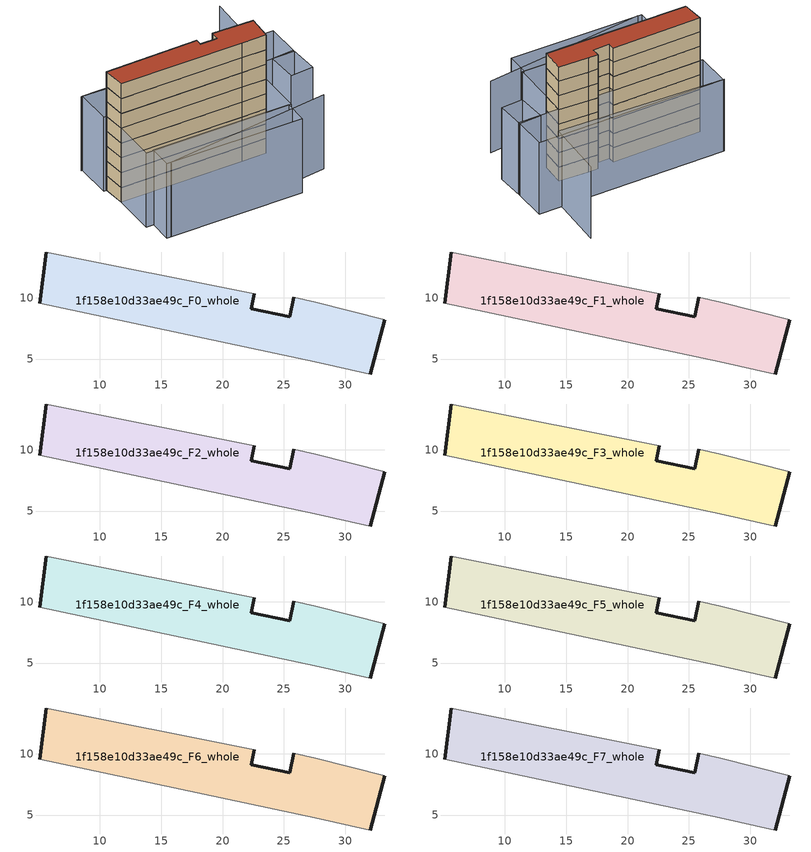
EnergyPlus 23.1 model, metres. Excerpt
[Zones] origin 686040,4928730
1f158e10d33ae49c_F0_whole
 floor ground (EU_floor_Construction): 32.06,3.78 33.24,8.2 27.58,9.65 25.8,10.03 25.47,8.46 22.32,9.12 22.58,10.32 5.6,13.73 5.07,9.56 27.5,4.76 z0
 wall outside (EU_wall_Construction): 5.07,9.56 5.6,13.73 / 22.58,10.32 22.32,9.12 25.47,8.46 25.8,10.03 / 33.24,8.2 32.06,3.78 z0:3
 wall adiabatic (EU_wall_Construction): 5.6,13.73 22.58,10.32 / 25.8,10.03 27.58,9.65 33.24,8.2 / 32.06,3.78 27.5,4.76 5.07,9.56 z0:3
1f158e10d33ae49c_F1_whole
 floor to 1f158e10d33ae49c_F0_whole (EU_floor_Construction): 32.06,3.78 33.24,8.2 27.58,9.65 25.8,10.03 25.47,8.46 22.32,9.12 22.58,10.32 5.6,13.73 5.07,9.56 27.5,4.76 z3
 wall outside (EU_wall_Construction): 5.07,9.56 5.6,13.73 / 22.58,10.32 22.32,9.12 25.47,8.46 25.8,10.03 / 33.24,8.2 32.06,3.78 z3:6
 wall adiabatic (EU_wall_Construction): 5.6,13.73 22.58,10.32 / 25.8,10.03 27.58,9.65 33.24,8.2 / 32.06,3.78 27.5,4.76 5.07,9.56 z3:6
1f158e10d33ae49c_F2_whole
 floor to 1f158e10d33ae49c_F1_whole (EU_floor_Construction): 32.06,3.78 33.24,8.2 27.58,9.65 25.8,10.03 25.47,8.46 22.32,9.12 22.58,10.32 5.6,13.73 5.07,9.56 27.5,4.76 z6
 wall outside (EU_wall_Construction): 5.07,9.56 5.6,13.73 / 22.58,10.32 22.32,9.12 25.47,8.46 25.8,10.03 / 33.24,8.2 32.06,3.78 z6:9
 wall adiabatic (EU_wall_Construction): 5.6,13.73 22.58,10.32 / 25.8,10.03 27.58,9.65 33.24,8.2 / 32.06,3.78 27.5,4.76 5.07,9.56 z6:9
1f158e10d33ae49c_F3_whole
 floor to 1f158e10d33ae49c_F2_whole (EU_floor_Construction): 32.06,3.78 33.24,8.2 27.58,9.65 25.8,10.03 25.47,8.46 22.32,9.12 22.58,10.32 5.6,13.73 5.07,9.56 27.5,4.76 z9
 wall outside (EU_wall_Construction): 5.07,9.56 5.6,13.73 / 22.58,10.32 22.32,9.12 25.47,8.46 25.8,10.03 / 33.24,8.2 32.06,3.78 z9:12
 wall adiabatic (EU_wall_Construction): 5.6,13.73 22.58,10.32 / 25.8,10.03 27.58,9.65 33.24,8.2 / 32.06,3.78 27.5,4.76 5.07,9.56 z9:12
1f158e10d33ae49c_F4_whole
 floor to 1f158e10d33ae49c_F3_whole (EU_floor_Construction): 32.06,3.78 33.24,8.2 27.58,9.65 25.8,10.03 25.47,8.46 22.32,9.12 22.58,10.32 5.6,13.73 5.07,9.56 27.5,4.76 z12
 wall outside (EU_wall_Construction): 5.07,9.56 5.6,13.73 / 22.58,10.32 22.32,9.12 25.47,8.46 25.8,10.03 / 33.24,8.2 32.06,3.78 z12:15
 wall adiabatic (EU_wall_Construction): 5.6,13.73 22.58,10.32 / 25.8,10.03 27.58,9.65 33.24,8.2 / 32.06,3.78 27.5,4.76 5.07,9.56 z12:15
1f158e10d33ae49c_F5_whole
 floor to 1f158e10d33ae49c_F4_whole (EU_floor_Construction): 32.06,3.78 33.24,8.2 27.58,9.65 25.8,10.03 25.47,8.46 22.32,9.12 22.58,10.32 5.6,13.73 5.07,9.56 27.5,4.76 z15
 wall outside (EU_wall_Construction): 5.07,9.56 5.6,13.73 / 22.58,10.32 22.32,9.12 25.47,8.46 25.8,10.03 / 33.24,8.2 32.06,3.78 z15:18
 wall adiabatic (EU_wall_Construction): 5.6,13.73 22.58,10.32 / 25.8,10.03 27.58,9.65 33.24,8.2 / 32.06,3.78 27.5,4.76 5.07,9.56 z15:18
1f158e10d33ae49c_F6_whole
 floor to 1f158e10d33ae49c_F5_whole (EU_floor_Construction): 32.06,3.78 33.24,8.2 27.58,9.65 25.8,10.03 25.47,8.46 22.32,9.12 22.58,10.32 5.6,13.73 5.07,9.56 27.5,4.76 z18
 wall outside (EU_wall_Construction): 5.07,9.56 5.6,13.73 / 22.58,10.32 22.32,9.12 25.47,8.46 25.8,10.03 / 33.24,8.2 32.06,3.78 z18:21
 wall adiabatic (EU_wall_Construction): 5.6,13.73 22.58,10.32 / 25.8,10.03 27.58,9.65 33.24,8.2 / 32.06,3.78 27.5,4.76 5.07,9.56 z18:21
1f158e10d33ae49c_F7_whole
 floor to 1f158e10d33ae49c_F6_whole (EU_floor_Construction): 32.06,3.78 33.24,8.2 27.58,9.65 25.8,10.03 25.47,8.46 22.32,9.12 22.58,10.32 5.6,13.73 5.07,9.56 27.5,4.76 z21
 wall outside (EU_wall_Construction): 5.07,9.56 5.6,13.73 / 22.58,10.32 22.32,9.12 25.47,8.46 25.8,10.03 / 33.24,8.2 32.06,3.78 z21:24
 wall adiabatic (EU_wall_Construction): 5.6,13.73 22.58,10.32 / 25.8,10.03 27.58,9.65 33.24,8.2 / 32.06,3.78 27.5,4.76 5.07,9.56 z21:24
 roof outside (EU_roof_Construction): 33.24,8.2 32.06,3.78 27.5,4.76 5.07,9.56 5.6,13.73 22.58,10.32 22.32,9.12 25.47,8.46 25.8,10.03 27.58,9.65 z24
shading: 4.68,-3.11 36.14,-5.81 / 40.34,24.22 37.51,12.83 / 37.51,12.83 6.28,20.6 / 4.82,1.39 29.94,-4.15 / 29.94,-4.15 28.99,-8.47 / 28.99,-8.47 3.87,-2.94 / 3.87,-2.94 4.82,1.39 / 5.08,9.58 32.06,3.78 / 32.06,3.78 30.34,-4.24 / 30.34,-4.24 3.35,1.56 / 3.35,1.56 5.08,9.58 / 40.85,6.76 39.99,1.12 / 39.99,1.12 35.82,1.76 / 35.82,1.76 36.68,7.39 / 36.68,7.39 40.85,6.76 / 40.8,6.43 5.07,13.84 / 5.07,13.84 6.46,20.55 / 6.46,20.55 42.19,13.14 / 42.19,13.14 40.8,6.43 z0:15
[Building]
EU S2 Campaign: North Axis=0; Terrain=City; Solar Distribution=FullExterior
[Site:Location]
Bologna: Latitude=44.5; Longitude=11.25; Time Zone=1; Elevation=37
[SizingPeriod:WeatherFileDays]
AnnualSizingPeriod: Begin Month=1; Begin Day of Month=1; End Month=12; End Day of Month=31; Day of Week for Start Day=Monday; Use Weather File Daylight Saving Period=No; Use Weather File Rain and Snow Indicators=No
[MATERIAL]
EU_InternalMass_Material: Roughness=MediumRough; Thickness=0.1; Conductivity=1; Density=1800; Specific Heat=900; Thermal Absorptance=0.9; Solar Absorptance=0.7; Visible Absorptance=0.7
[MATERIAL:NOMASS] Roughness=MediumRough; Thermal Absorptance=0.9; Solar Absorptance=0.7; Visible Absorptance=0.7
Name | Thermal Resistance
EU_wall_NoMass | 0.905828
EU_roof_NoMass | 0.37593
EU_floor_NoMass | 0.67114
[CONSTRUCTION]
EU_wall_Construction: EU_wall_NoMass
EU_roof_Construction: EU_roof_NoMass
EU_floor_Construction: EU_floor_NoMass
EU_InternalMass_Construction: EU_InternalMass_Material
[ZONE] Type=1; Multiplier=1; Ceiling Height=autocalculate; Floor Area=autocalculate; Part of Total Floor Area=Yes
Name | Volume
1f158e10d33ae49c_F0_whole | 358.379
1f158e10d33ae49c_F1_whole; 1f158e10d33ae49c_F2_whole; 1f158e10d33ae49c_F3_whole; 1f158e10d33ae49c_F4_whole; 1f158e10d33ae49c_F5_whole; 1f158e10d33ae49c_F6_whole; 1f158e10d33ae49c_F7_whole | 358.378
[INTERNALMASS] Construction=EU_InternalMass_Construction; Surface Area=119.459
Name | Zone or ZoneList
1f158e10d33ae49c_F0_whole_EU_InternalMass | 1f158e10d33ae49c_F0_whole
1f158e10d33ae49c_F1_whole_EU_InternalMass | 1f158e10d33ae49c_F1_whole
1f158e10d33ae49c_F2_whole_EU_InternalMass | 1f158e10d33ae49c_F2_whole
1f158e10d33ae49c_F3_whole_EU_InternalMass | 1f158e10d33ae49c_F3_whole
1f158e10d33ae49c_F4_whole_EU_InternalMass | 1f158e10d33ae49c_F4_whole
1f158e10d33ae49c_F5_whole_EU_InternalMass | 1f158e10d33ae49c_F5_whole
1f158e10d33ae49c_F6_whole_EU_InternalMass | 1f158e10d33ae49c_F6_whole
1f158e10d33ae49c_F7_whole_EU_InternalMass | 1f158e10d33ae49c_F7_whole
[OTHEREQUIPMENT] Fuel Type=Electricity; Design Level Calculation Method=Watts/Area; Power per Zone Floor Area=1; Fraction Latent=0; Fraction Radiant=0; Fraction Lost=0; Carbon Dioxide Generation Rate=0; EndUse Subcategory=EU_Step8_InternalGains
Name | Zone or ZoneList or Space or SpaceList | Schedule
EU_Step8_InternalGain_1f158e10d33ae49c_F0_whole_f000 | 1f158e10d33ae49c_F0_whole | EU_Step8_GainSchedule_1f158e10d33ae49c_F0_whole_f000
EU_Step8_InternalGain_1f158e10d33ae49c_F1_whole_f000 | 1f158e10d33ae49c_F1_whole | EU_Step8_GainSchedule_1f158e10d33ae49c_F1_whole_f000
EU_Step8_InternalGain_1f158e10d33ae49c_F2_whole_f000 | 1f158e10d33ae49c_F2_whole | EU_Step8_GainSchedule_1f158e10d33ae49c_F2_whole_f000
EU_Step8_InternalGain_1f158e10d33ae49c_F3_whole_f000 | 1f158e10d33ae49c_F3_whole | EU_Step8_GainSchedule_1f158e10d33ae49c_F3_whole_f000
EU_Step8_InternalGain_1f158e10d33ae49c_F4_whole_f000 | 1f158e10d33ae49c_F4_whole | EU_Step8_GainSchedule_1f158e10d33ae49c_F4_whole_f000
EU_Step8_InternalGain_1f158e10d33ae49c_F5_whole_f000 | 1f158e10d33ae49c_F5_whole | EU_Step8_GainSchedule_1f158e10d33ae49c_F5_whole_f000
EU_Step8_InternalGain_1f158e10d33ae49c_F6_whole_f000 | 1f158e10d33ae49c_F6_whole | EU_Step8_GainSchedule_1f158e10d33ae49c_F6_whole_f000
EU_Step8_InternalGain_1f158e10d33ae49c_F7_whole_f000 | 1f158e10d33ae49c_F7_whole | EU_Step8_GainSchedule_1f158e10d33ae49c_F7_whole_f000
[ZONEVENTILATION:DESIGNFLOWRATE] Schedule=EU_AlwaysOn; Design Flow Rate Calculation Method=AirChanges/Hour; Air Changes per Hour=0.73129; Ventilation Type=Natural; Fan Pressure Rise=0; Fan Total Efficiency=1; Constant Term Coefficient=1; Temperature Term Coefficient=0; Velocity Term Coefficient=0; Velocity Squared Term Coefficient=0; Minimum Indoor Temperature=-100; Maximum Indoor Temperature=100; Delta Temperature=-100; Minimum Outdoor Temperature=-100; Maximum Outdoor Temperature=100; Maximum Wind Speed=40
Name | Zone or ZoneList or Space or SpaceList
EU_ConstantAir_1f158e10d33ae49c_F0_whole | 1f158e10d33ae49c_F0_whole
EU_ConstantAir_1f158e10d33ae49c_F1_whole | 1f158e10d33ae49c_F1_whole
EU_ConstantAir_1f158e10d33ae49c_F2_whole | 1f158e10d33ae49c_F2_whole
EU_ConstantAir_1f158e10d33ae49c_F3_whole | 1f158e10d33ae49c_F3_whole
EU_ConstantAir_1f158e10d33ae49c_F4_whole | 1f158e10d33ae49c_F4_whole
EU_ConstantAir_1f158e10d33ae49c_F5_whole | 1f158e10d33ae49c_F5_whole
EU_ConstantAir_1f158e10d33ae49c_F6_whole | 1f158e10d33ae49c_F6_whole
EU_ConstantAir_1f158e10d33ae49c_F7_whole | 1f158e10d33ae49c_F7_whole
[HVACTEMPLATE:THERMOSTAT] Constant Heating Setpoint=20; Constant Cooling Setpoint=50
EU_HeatOnly_1f158e10d33ae49c_F0_whole; EU_HeatOnly_1f158e10d33ae49c_F1_whole; EU_HeatOnly_1f158e10d33ae49c_F2_whole; EU_HeatOnly_1f158e10d33ae49c_F3_whole; EU_HeatOnly_1f158e10d33ae49c_F4_whole; EU_HeatOnly_1f158e10d33ae49c_F5_whole; EU_HeatOnly_1f158e10d33ae49c_F6_whole; EU_HeatOnly_1f158e10d33ae49c_F7_whole
[HVACTEMPLATE:ZONE:IDEALLOADSAIRSYSTEM] System Availability Schedule=EU_AlwaysOn; Maximum Heating Supply Air Temperature=50; Minimum Cooling Supply Air Temperature=13; Maximum Heating Supply Air Humidity Ratio=0.0156; Minimum Cooling Supply Air Humidity Ratio=0.0077; Heating Limit=NoLimit; Cooling Limit=NoLimit; Heating Availability Schedule=EU_AlwaysOn; Cooling Availability Schedule=EU_CoolingOff; Dehumidification Control Type=ConstantSensibleHeatRatio; Cooling Sensible Heat Ratio=0.7; Dehumidification Setpoint=60; Humidification Control Type=None; Humidification Setpoint=30; Outdoor Air Method=None; Outdoor Air Flow Rate per Person=0.00944; Outdoor Air Flow Rate per Zone Floor Area=0; Outdoor Air Flow Rate per Zone=0; Demand Controlled Ventilation Type=None; Outdoor Air Economizer Type=NoEconomizer; Heat Recovery Type=None; Sensible Heat Recovery Effectiveness=0.7; Latent Heat Recovery Effectiveness=0.65
Name | Template Thermostat
1f158e10d33ae49c_F0_whole | EU_HeatOnly_1f158e10d33ae49c_F0_whole
1f158e10d33ae49c_F1_whole | EU_HeatOnly_1f158e10d33ae49c_F1_whole
1f158e10d33ae49c_F2_whole | EU_HeatOnly_1f158e10d33ae49c_F2_whole
1f158e10d33ae49c_F3_whole | EU_HeatOnly_1f158e10d33ae49c_F3_whole
1f158e10d33ae49c_F4_whole | EU_HeatOnly_1f158e10d33ae49c_F4_whole
1f158e10d33ae49c_F5_whole | EU_HeatOnly_1f158e10d33ae49c_F5_whole
1f158e10d33ae49c_F6_whole | EU_HeatOnly_1f158e10d33ae49c_F6_whole
1f158e10d33ae49c_F7_whole | EU_HeatOnly_1f158e10d33ae49c_F7_whole
[SIZING:ZONE] Zone Cooling Design Supply Air Temperature Input Method=SupplyAirTemperature; Zone Cooling Design Supply Air Temperature=13; Zone Heating Design Supply Air Temperature Input Method=SupplyAirTemperature; Zone Heating Design Supply Air Temperature=50; Zone Cooling Design Supply Air Humidity Ratio=0.008; Zone Heating Design Supply Air Humidity Ratio=0.008; Cooling Design Air Flow Method=DesignDay; Cooling Design Air Flow Rate=0; Cooling Minimum Air Flow per Zone Floor Area=0.000762; Cooling Minimum Air Flow=0; Cooling Minimum Air Flow Fraction=0.2; Heating Design Air Flow Method=DesignDay; Heating Design Air Flow Rate=0; Heating Maximum Air Flow per Zone Floor Area=0.002032; Heating Maximum Air Flow=0.141576; Heating Maximum Air Flow Fraction=0.3; Account for Dedicated Outdoor Air System=No; Dedicated Outdoor Air System Control Strategy=NeutralSupplyAir; Dedicated Outdoor Air Low Setpoint Temperature for Design=autosize; Dedicated Outdoor Air High Setpoint Temperature for Design=autosize; Zone Load Sizing Method=Sensible Load Only No Latent Load; Zone Latent Cooling Design Supply Air Humidity Ratio Input Method=HumidityRatioDifference; Zone Cooling Design Supply Air Humidity Ratio Difference=0.005; Zone Latent Heating Design Supply Air Humidity Ratio Input Method=HumidityRatioDifference; Zone Humidification Design Supply Air Humidity Ratio Difference=0.005
1f158e10d33ae49c_F0_whole; 1f158e10d33ae49c_F1_whole; 1f158e10d33ae49c_F2_whole; 1f158e10d33ae49c_F3_whole; 1f158e10d33ae49c_F4_whole; 1f158e10d33ae49c_F5_whole; 1f158e10d33ae49c_F6_whole; 1f158e10d33ae49c_F7_whole
[SCHEDULE:CONSTANT]
Name | Hourly Value
EU_AlwaysOn | 1
EU_CoolingOff | 0
[SCHEDULE:FILE] Column Number=1; Rows to Skip at Top=0; Number of Hours of Data=8760; Column Separator=Comma; Interpolate to Timestep=No; Minutes per Item=60; Adjust Schedule for Daylight Savings=Yes
Name | File
EU_Step8_GainSchedule_1f158e10d33ae49c_F0_whole_f000 | ../../schedules/1f158e10d33ae49c/1f158e10d33ae49c_F0_whole_f000_gain.csv
EU_Step8_GainSchedule_1f158e10d33ae49c_F1_whole_f000 | ../../schedules/1f158e10d33ae49c/1f158e10d33ae49c_F1_whole_f000_gain.csv
EU_Step8_GainSchedule_1f158e10d33ae49c_F2_whole_f000 | ../../schedules/1f158e10d33ae49c/1f158e10d33ae49c_F2_whole_f000_gain.csv
EU_Step8_GainSchedule_1f158e10d33ae49c_F3_whole_f000 | ../../schedules/1f158e10d33ae49c/1f158e10d33ae49c_F3_whole_f000_gain.csv
EU_Step8_GainSchedule_1f158e10d33ae49c_F4_whole_f000 | ../../schedules/1f158e10d33ae49c/1f158e10d33ae49c_F4_whole_f000_gain.csv
EU_Step8_GainSchedule_1f158e10d33ae49c_F5_whole_f000 | ../../schedules/1f158e10d33ae49c/1f158e10d33ae49c_F5_whole_f000_gain.csv
EU_Step8_GainSchedule_1f158e10d33ae49c_F6_whole_f000 | ../../schedules/1f158e10d33ae49c/1f158e10d33ae49c_F6_whole_f000_gain.csv
EU_Step8_GainSchedule_1f158e10d33ae49c_F7_whole_f000 | ../../schedules/1f158e10d33ae49c/1f158e10d33ae49c_F7_whole_f000_gain.csv
